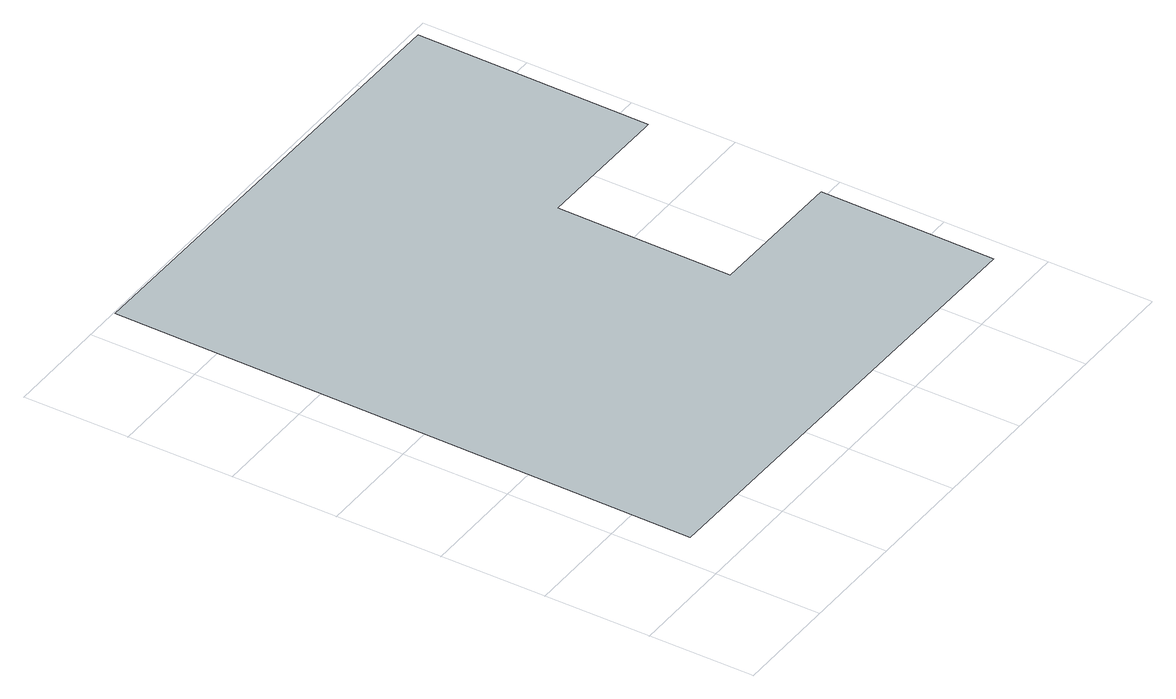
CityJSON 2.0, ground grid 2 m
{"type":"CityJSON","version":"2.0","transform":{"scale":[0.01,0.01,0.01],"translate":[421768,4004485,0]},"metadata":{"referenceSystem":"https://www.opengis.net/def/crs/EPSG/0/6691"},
"CityObjects":{
"object1":{"type":"GenericCityObject","attributes":{"description":"220-Ⅰ-015","validFromType":"1","prefecture":"08","disasterType":"2","areaType":"2","zoneNumber":"220-Ⅰ-015","zoneName":"八幡沢"},"geometry":[{"type":"MultiSurface","lod":"1","boundaries":[[[0,1,2,3],[4,5,6,7]]]}]}
},
"vertices":[
[960,79,0],[970,1189,0],[71,1197,0],[61,87,0],[697,747,0],[1236,742,0],[1233,410,0],[694,415,0]
]}
